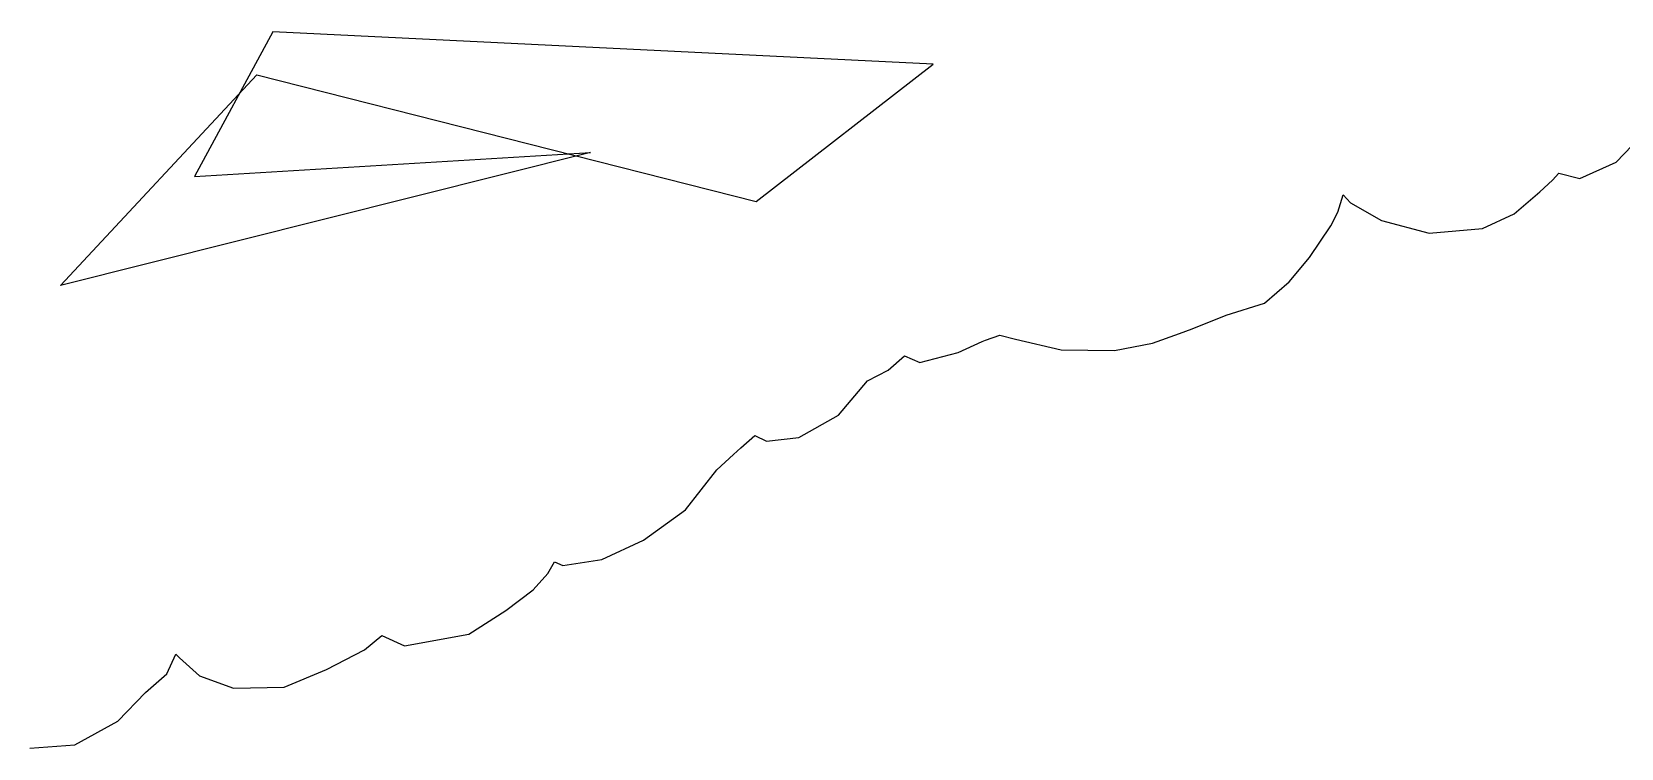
# Model space of a CAD drawing. Extents: x -12748497 to 5449789, y 79630 to 14464147.
# Drawn here: x 3066432 to 3268240, y 197484 to 288434 of the extents above; entities that cross this region are included whole.
import ezdxf

# ---------------------------------------------------------------- set-up
doc = ezdxf.new("R2010")
doc.units = 21
doc.layers.add('ADJOINING_PARCELS', color=241, linetype='Continuous')
doc.layers.add('COUNTY_BOUNDARY', color=40, linetype='Continuous')

msp = doc.modelspace()

# ---------------------------------------------------------------- linework, layer by layer
at = {"layer": 'ADJOINING_PARCELS'}
msp.add_lwpolyline([(3070067, 256235), (3094990, 282978), (3158409, 266905), (3180895, 284320), (3097026, 288434), (3087099, 270044), (3137392, 273101)], close=True, dxfattribs=at)
at = {"layer": 'COUNTY_BOUNDARY'}
msp.add_lwpolyline([(3066203, 197484), (3071879, 197920), (3077356, 200902), (3080853, 204536), (3083570, 206943), (3084706, 209420), (3085198, 208971), (3087720, 206688), (3092034, 205092), (3098481, 205247), (3103846, 207481), (3108684, 209970), (3110856, 211803), (3113758, 210475), (3121909, 211946), (3126630, 214957), (3130097, 217591), (3131940, 219654), (3132794, 221148), (3133864, 220676), (3138818, 221454), (3144118, 223897), (3149434, 227737), (3153412, 232825), (3155519, 234759), (3156442, 235607), (3158256, 237191), (3159727, 236446), (3163820, 236918), (3168878, 239782), (3172530, 244122), (3175171, 245489), (3177220, 247277), (3179168, 246444), (3184038, 247702), (3187114, 249127), (3187503, 249268), (3189355, 249936), (3191312, 249432), (3197150, 248051), (3203910, 247971), (3208714, 248919), (3212168, 250150), (3213756, 250717), (3218090, 252441), (3222943, 253969), (3226081, 256688), (3228680, 259768), (3231370, 263784), (3232268, 265548), (3232930, 267722), (3233862, 266699), (3237821, 264460), (3243871, 262889), (3250633, 263477), (3254635, 265331), (3257918, 268108), (3259497, 269594), (3260301, 270501), (3262984, 269823), (3267612, 271878), (3269640, 273982)], dxfattribs=at)
at = {"layer": 'PARCEL'}
msp.add_lwpolyline([(3070067, 256235), (3094990, 282978), (3158409, 266905), (3180895, 284320), (3097026, 288434), (3087099, 270044), (3137392, 273101)], dxfattribs=at)

doc.saveas('drawing.dxf')
